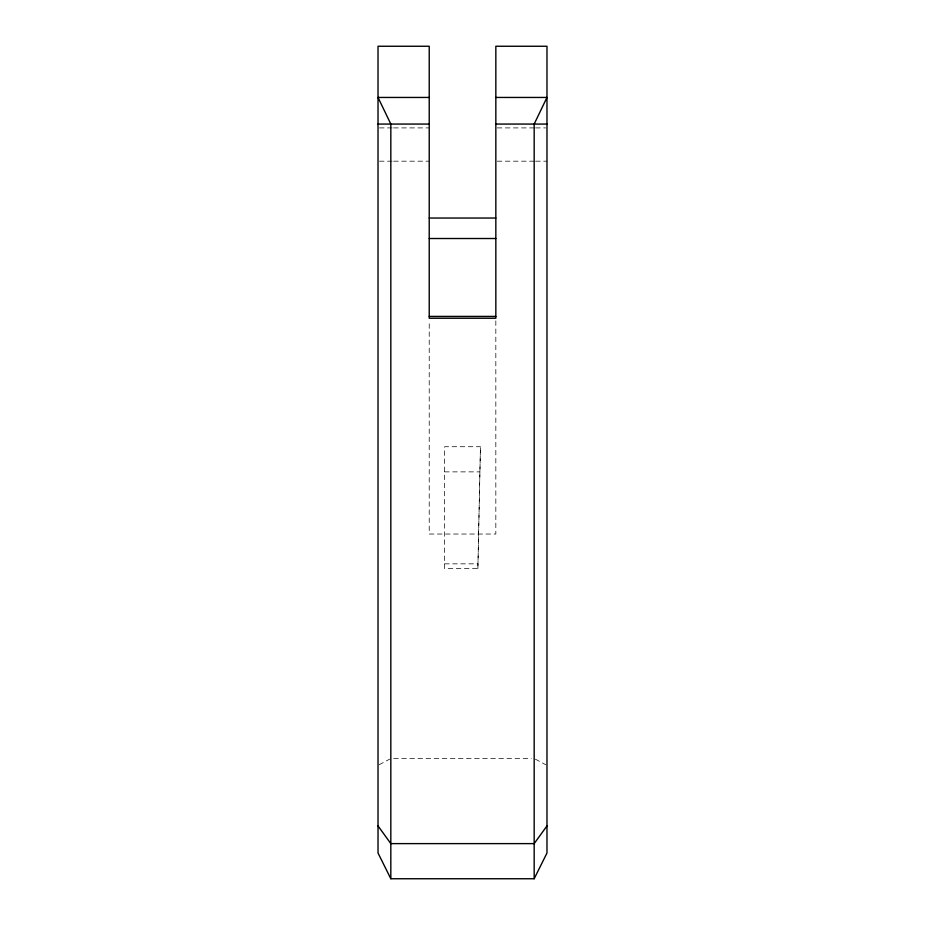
<?xml version="1.0" encoding="UTF-8"?>
<svg xmlns="http://www.w3.org/2000/svg" width="925" height="925" viewBox="0 0 925 925"><rect width="100%" height="100%" fill="white"/><g stroke="black" fill="none" stroke-linecap="round" stroke-linejoin="round"><path stroke-width="0.69" stroke-dasharray="4.62 3.47" d="M477.878 568.551L480.445 446.717L444.601 446.717L444.601 568.551L477.878 568.551L480.445 446.717M379.181 764.732L389.656 759.147M379.447 127.904L392.246 127.904M393.668 127.904L429.223 127.904M497.257 127.904L534.199 127.904M535.61 127.904L545.565 127.904M379.447 161.181L392.246 161.181M393.668 161.181L429.223 161.181M497.257 161.181L534.199 161.181M535.61 161.181L546.976 161.181M444.601 471.877L479.821 471.877M444.601 563.845L477.878 563.845M393.692 758.523L531.308 758.523M535.344 759.147L545.819 764.732M495.835 320.871L495.835 534.037L429.223 534.037L429.223 320.871"/><path stroke-width="1.39" d="M534.176 878.75L546.976 853.012L546.976 46.25L495.835 46.25L495.835 318.235L429.223 318.235L429.223 46.25L378.024 46.25L378.024 853.012L390.824 878.75L534.176 878.75L534.176 124.066L546.976 97.449L495.835 97.449M546.976 825.909L534.176 843.612L390.824 843.612L378.024 825.909M429.223 97.449L378.024 97.449L390.824 124.066L390.824 878.75M378.024 124.066L429.223 124.066M495.835 124.066L546.976 124.066M429.223 218.034L495.835 218.034M429.223 238.511L495.835 238.511M429.223 316.408L495.835 316.408"/></g></svg>
